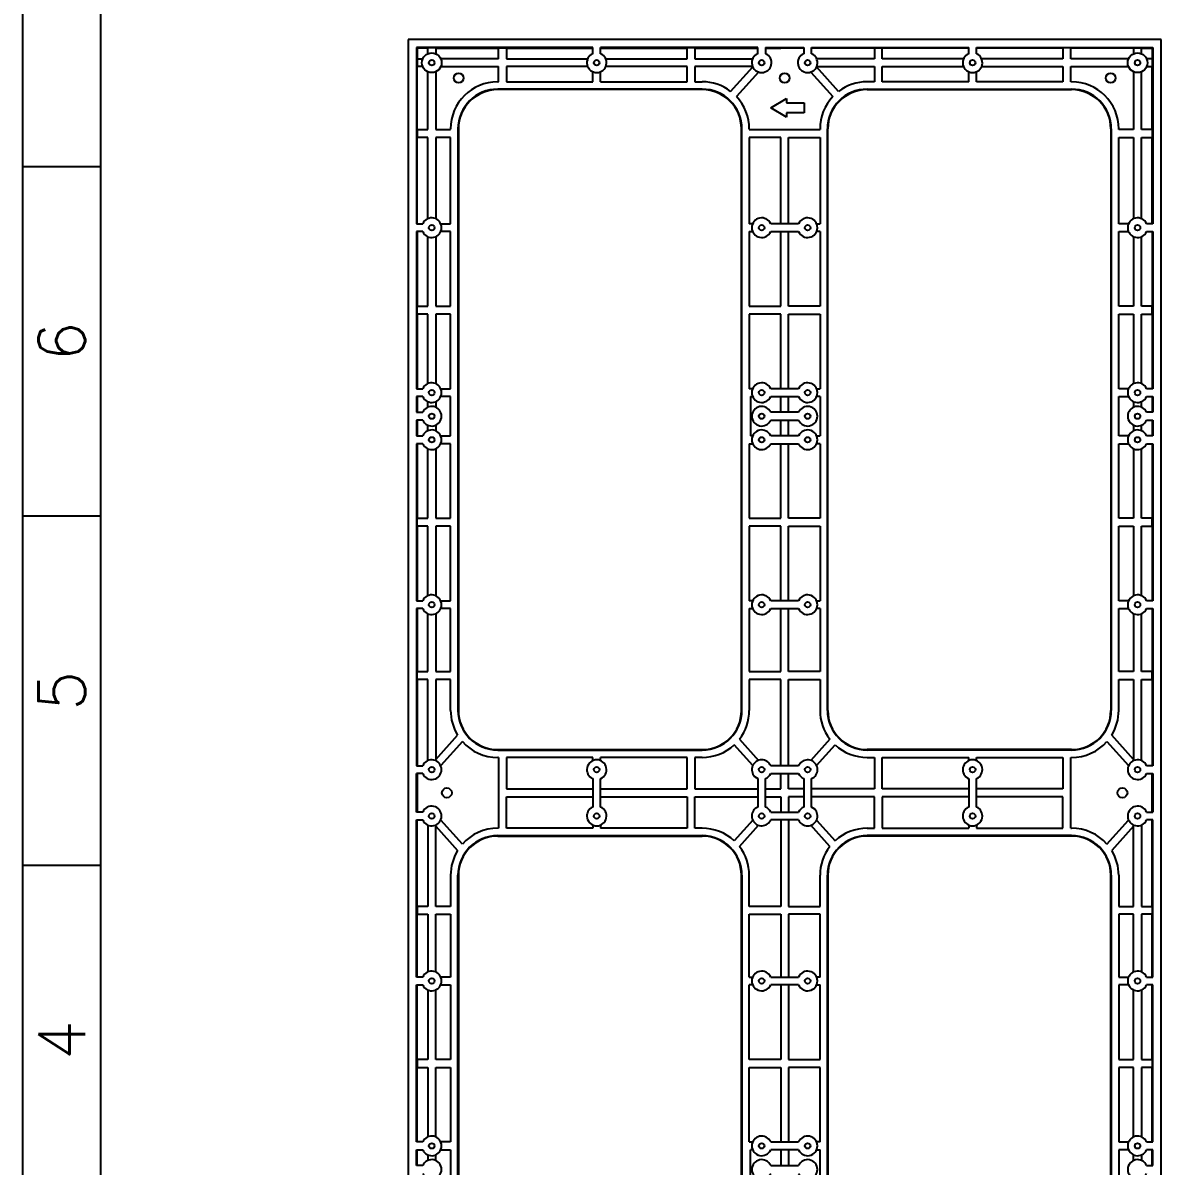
# Model space of a CAD drawing. Extents: x -268 to 907, y 393 to 1224.
# Drawn here: x -228.2 to 61.6, y 732 to 1023.1 of the extents above; entities that cross this region are included whole.
import ezdxf
from ezdxf.enums import TextEntityAlignment as Align

# ---------------------------------------------------------------- set-up
doc = ezdxf.new("R2010")
doc.units = 0
doc.header["$LTSCALE"] = 1.21
doc.header["$MEASUREMENT"] = 0
doc.layers.get('0').update_dxf_attribs({"linetype": 'CONTINUOUS'})
doc.layers.add('FROMAT', color=7, linetype='CONTINUOUS')
doc.styles.add('ROMANS', font='romans.shx', dxfattribs={"bigfont": 'gbcbig.shx'})

# ---------------------------------------------------------------- blocks, each defined once
blk = doc.blocks.new('EYTT')
at = {"layer": 'FROMAT'}
for p, q in [((-240.057, -104.715), (-240.057, 150.124)), ((-233.35, 83.061), (-240.057, 83.061)), ((-233.35, 52.883), (-240.057, 52.883)), ((-233.35, 22.705), (-240.057, 22.705))]:
    blk.add_line(p, q, dxfattribs=at)
at = {"layer": 'FROMAT', "color": 6}
blk.add_line((-233.35, 143.418), (-233.35, -98.009), dxfattribs=at)
at = {"layer": 'FROMAT', "style": 'ROMANS'}
for s, p in [('6', (-236.703, 67.972)), ('5', (-236.703, 37.794)), ('4', (-236.703, 7.615))]:
    blk.add_text(s, height=4.024, rotation=90, dxfattribs=at).set_placement(p, align=Align.MIDDLE)

msp = doc.modelspace()

# ---------------------------------------------------------------- linework, layer by layer
at = {"color": 7, "linetype": 'Continuous'}
for p, q in [((-130.05746, 1018.89201), (-130.05746, 635.19808)), ((61.64119, 1018.89201), (-130.05746, 1018.89201)), ((61.64119, 635.19808), (61.64119, 1018.89201)), ((-127.9074, 1016.84201), (-127.9074, 971.94273)), ((-127.9074, 1016.84201), (-127.7328, 1016.66741)), ((-83.05812, 1016.84201), (-127.9074, 1016.84201)), ((-127.7328, 1016.66741), (-127.7328, 1013.94207)), ((-125.05746, 1016.66741), (-127.7328, 1016.66741)), ((-125.05746, 1015.23336), (-125.05746, 1016.72328)), ((-123.05746, 1016.72328), (-125.05746, 1016.72328)), ((-123.05746, 1016.72328), (-123.05746, 1015.23336)), ((-123.05746, 1016.66741), (-107.05746, 1016.66741)), ((-107.05746, 1013.94207), (-107.05746, 1016.72328)), ((-107.05746, 1016.72328), (-105.05746, 1016.72328)), ((-105.05746, 1016.72328), (-105.05746, 1013.94207)), ((-105.05746, 1016.66741), (-83.05812, 1016.66741)), ((-83.05812, 1015.23336), (-83.05812, 1016.84201)), ((-81.05949, 1015.23395), (-81.05949, 1016.84201)), ((-41.06015, 1016.84201), (-81.05949, 1016.84201)), ((-81.05949, 1016.66741), (-59.05813, 1016.66741)), ((-59.05813, 1013.94207), (-59.05813, 1016.72328)), ((-57.05813, 1016.72328), (-59.05813, 1016.72328)), ((-57.05813, 1016.72328), (-57.05813, 1013.94207)), ((-57.05813, 1016.66741), (-41.06015, 1016.66741)), ((-41.06015, 1015.23336), (-41.06015, 1016.84201)), ((-39.06015, 1016.84201), (-39.06015, 1015.23336)), ((-39.06015, 1016.84201), (-29.35612, 1016.84201)), ((-39.06015, 1016.66741), (-35.20813, 1016.66741)), ((-35.20813, 1016.66741), (-35.20813, 1016.72328)), ((-35.20813, 1016.72328), (-33.20813, 1016.72328)), ((-33.20813, 1016.66741), (-33.20813, 1016.72328)), ((-29.35612, 1016.66741), (-33.20813, 1016.66741)), ((-29.35612, 1016.84201), (-29.35612, 1015.23336)), ((-27.35612, 1015.23336), (-27.35612, 1016.84201)), ((-27.35612, 1016.84201), (12.64322, 1016.84201)), ((-11.35813, 1016.66741), (-27.35612, 1016.66741)), ((-11.35813, 1016.72328), (-11.35813, 1013.94207)), ((-11.35813, 1016.72328), (-9.35813, 1016.72328)), ((-9.35813, 1013.94207), (-9.35813, 1016.72328)), ((12.64322, 1016.66741), (-9.35813, 1016.66741)), ((12.64322, 1015.23395), (12.64322, 1016.84201)), ((14.64185, 1015.23336), (14.64185, 1016.84201)), ((14.64185, 1016.84201), (59.49113, 1016.84201)), ((36.64119, 1016.66741), (14.64185, 1016.66741)), ((36.64119, 1016.72328), (36.64119, 1013.94207)), ((38.64119, 1016.72328), (36.64119, 1016.72328)), ((38.64119, 1013.94207), (38.64119, 1016.72328)), ((54.64119, 1016.66741), (38.64119, 1016.66741)), ((54.64119, 1016.72328), (54.64119, 1015.23336)), ((54.64119, 1016.72328), (56.64119, 1016.72328)), ((56.64119, 1015.23336), (56.64119, 1016.72328)), ((56.64119, 1016.66741), (59.31653, 1016.66741)), ((59.49113, 1016.84201), (59.31653, 1016.66741)), ((59.31653, 1016.66741), (59.31653, 1013.94207)), ((59.49113, 1016.84201), (59.49113, 971.94273)), ((-127.78867, 1013.94207), (-127.78867, 1011.94207)), ((-127.78867, 1013.94207), (-126.34875, 1013.94207)), ((-107.05746, 1013.94207), (-121.76617, 1013.94207)), ((-105.05746, 1013.94207), (-84.34942, 1013.94207)), ((-79.76685, 1013.94207), (-59.05813, 1013.94207)), ((-57.05813, 1013.94207), (-42.35144, 1013.94207)), ((-11.35813, 1013.94207), (-26.06483, 1013.94207)), ((11.35058, 1013.94207), (-9.35813, 1013.94207)), ((36.64119, 1013.94207), (15.93315, 1013.94207)), ((53.34991, 1013.94207), (38.64119, 1013.94207)), ((59.37241, 1013.94207), (57.93248, 1013.94207)), ((59.37241, 1013.94207), (59.37241, 1011.94207)), ((-126.34875, 1011.94207), (-127.78867, 1011.94207)), ((-127.7328, 995.94207), (-127.7328, 1011.94207)), ((-125.05746, 995.94207), (-125.05746, 1010.65078)), ((-123.05746, 1010.65078), (-123.05746, 995.94207)), ((-121.76617, 1011.94207), (-107.05746, 1011.94207)), ((-107.05746, 1008.09201), (-107.05746, 1011.94207)), ((-105.05746, 1011.94207), (-105.05746, 1008.09201)), ((-84.34942, 1011.94207), (-105.05746, 1011.94207)), ((-83.05812, 1008.09201), (-83.05812, 1010.65078)), ((-81.05949, 1008.09201), (-81.05949, 1010.65019)), ((-59.05813, 1011.94207), (-79.76685, 1011.94207)), ((-59.05813, 1008.09201), (-59.05813, 1011.94207)), ((-57.05813, 1011.94207), (-57.05813, 1008.09201)), ((-42.35144, 1011.94207), (-57.05813, 1011.94207)), ((-47.95713, 1005.65354), (-42.33565, 1011.90666)), ((-40.84832, 1010.56956), (-46.46979, 1004.31644)), ((-27.56795, 1010.56956), (-21.94648, 1004.31644)), ((-20.45914, 1005.65354), (-26.08061, 1011.90666)), ((-26.06483, 1011.94207), (-11.35813, 1011.94207)), ((-11.35813, 1011.94207), (-11.35813, 1008.09201)), ((-9.35813, 1008.09201), (-9.35813, 1011.94207)), ((-9.35813, 1011.94207), (11.35058, 1011.94207)), ((12.64322, 1008.09201), (12.64322, 1010.65019)), ((14.64185, 1008.09201), (14.64185, 1010.65078)), ((15.93315, 1011.94207), (36.64119, 1011.94207)), ((36.64119, 1011.94207), (36.64119, 1008.09201)), ((38.64119, 1008.09201), (38.64119, 1011.94207)), ((38.64119, 1011.94207), (53.34991, 1011.94207)), ((54.64119, 1010.65078), (54.64119, 995.94207)), ((56.64119, 995.94207), (56.64119, 1010.65078)), ((57.93248, 1011.94207), (59.37241, 1011.94207)), ((59.31653, 995.94207), (59.31653, 1011.94207)), ((-107.25746, 1008.09201), (-107.05746, 1008.09201)), ((-105.05746, 1008.09201), (-83.05812, 1008.09201)), ((-81.05949, 1008.09201), (-59.05813, 1008.09201)), ((-57.05813, 1008.09201), (-55.20813, 1008.09201)), ((-11.35813, 1008.09201), (-13.20813, 1008.09201)), ((12.64322, 1008.09201), (-9.35813, 1008.09201)), ((36.64119, 1008.09201), (14.64185, 1008.09201)), ((38.84119, 1008.09201), (38.64119, 1008.09201)), ((-107.25746, 1006.09201), (-107.25746, 1006.20721)), ((-55.20813, 1006.20721), (-107.25746, 1006.20721)), ((-55.20813, 1006.09201), (-107.25746, 1006.09201)), ((-55.20813, 1006.09201), (-55.20813, 1006.20721)), ((-13.20813, 1006.09201), (-13.20813, 1006.20721)), ((-13.20813, 1006.20721), (38.84119, 1006.20721)), ((-13.20813, 1006.09201), (38.84119, 1006.09201)), ((38.84119, 1006.09201), (38.84119, 1006.20721)), ((-37.70813, 1001.47486), (-33.70813, 1003.87486)), ((-33.70813, 999.07486), (-37.70813, 1001.47486)), ((-33.70813, 1003.87486), (-33.70813, 1002.72486)), ((-33.70813, 1002.72486), (-29.20813, 1002.72486)), ((-29.20813, 1002.72486), (-29.20813, 1000.22486)), ((-33.70813, 1000.22486), (-33.70813, 999.07486)), ((-29.20813, 1000.22486), (-33.70813, 1000.22486)), ((-127.78867, 995.94207), (-127.78867, 993.94207)), ((-127.78867, 995.94207), (-125.05746, 995.94207)), ((-123.05746, 995.94207), (-119.25746, 995.94207)), ((-119.25746, 995.94207), (-119.25746, 996.09201)), ((-117.37266, 996.09201), (-117.37266, 848.04504)), ((-117.25746, 996.09201), (-117.37266, 996.09201)), ((-117.25746, 996.09201), (-117.25746, 848.04504)), ((-45.20813, 848.04504), (-45.20813, 996.09201)), ((-45.20813, 996.09201), (-45.09293, 996.09201)), ((-45.09293, 848.04504), (-45.09293, 996.09201)), ((-43.20813, 996.09201), (-43.20813, 995.94207)), ((-43.20813, 995.94207), (-25.20813, 995.94207)), ((-25.20813, 996.09201), (-25.20813, 995.94207)), ((-23.32334, 848.04504), (-23.32334, 996.09201)), ((-23.20813, 996.09201), (-23.32334, 996.09201)), ((-23.20813, 848.04504), (-23.20813, 996.09201)), ((48.84119, 996.09201), (48.84119, 848.04504)), ((48.84119, 996.09201), (48.9564, 996.09201)), ((48.9564, 996.09201), (48.9564, 848.04504)), ((50.84119, 995.94207), (50.84119, 996.09201)), ((54.64119, 995.94207), (50.84119, 995.94207)), ((59.37241, 995.94207), (56.64119, 995.94207)), ((59.37241, 995.94207), (59.37241, 993.94207)), ((-125.05746, 993.94207), (-127.78867, 993.94207)), ((-127.7328, 971.94273), (-127.7328, 993.94207)), ((-125.05746, 973.23403), (-125.05746, 993.94207)), ((-123.05746, 993.94207), (-123.05746, 973.23403)), ((-119.25746, 993.94207), (-123.05746, 993.94207)), ((-119.25746, 971.94273), (-119.25746, 993.94207)), ((-43.20813, 993.94207), (-43.20813, 971.94273)), ((-35.20813, 993.94207), (-43.20813, 993.94207)), ((-35.20813, 971.94273), (-35.20813, 993.94207)), ((-33.20813, 971.94273), (-33.20813, 993.94207)), ((-33.20813, 993.94207), (-25.20813, 993.94207)), ((-25.20813, 993.94207), (-25.20813, 971.94273)), ((50.84119, 971.94273), (50.84119, 993.94207)), ((50.84119, 993.94207), (54.64119, 993.94207)), ((54.64119, 993.94207), (54.64119, 973.23403)), ((56.64119, 973.23403), (56.64119, 993.94207)), ((56.64119, 993.94207), (59.37241, 993.94207)), ((59.31653, 971.94273), (59.31653, 993.94207)), ((-127.9074, 971.94273), (-126.34875, 971.94273)), ((-127.9074, 969.94275), (-127.9074, 929.9434)), ((-126.34875, 969.94275), (-127.9074, 969.94275)), ((-127.7328, 969.94275), (-127.7328, 950.94341)), ((-121.76617, 971.94273), (-119.25746, 971.94273)), ((-119.25746, 969.94275), (-121.76617, 969.94275)), ((-119.25746, 950.94341), (-119.25746, 969.94275)), ((-42.35144, 971.94273), (-43.20813, 971.94273)), ((-43.20813, 969.94275), (-43.20813, 950.94341)), ((-43.20813, 969.94275), (-42.35144, 969.94275)), ((-30.64741, 971.94273), (-37.76886, 971.94273)), ((-37.76886, 969.94275), (-30.64741, 969.94275)), ((-35.20813, 950.94341), (-35.20813, 969.94275)), ((-33.20813, 950.94341), (-33.20813, 969.94275)), ((-26.06482, 971.94273), (-25.20813, 971.94273)), ((-25.20813, 969.94275), (-26.06482, 969.94275)), ((-25.20813, 969.94275), (-25.20813, 950.94341)), ((53.3499, 971.94273), (50.84119, 971.94273)), ((50.84119, 950.94341), (50.84119, 969.94275)), ((50.84119, 969.94275), (53.3499, 969.94275)), ((59.49113, 971.94273), (57.93249, 971.94273)), ((57.93249, 969.94275), (59.49113, 969.94275)), ((59.31653, 969.94275), (59.31653, 950.94341)), ((59.49113, 969.94275), (59.49113, 929.9434)), ((-125.05746, 950.94341), (-125.05746, 968.65145)), ((-123.05746, 968.65145), (-123.05746, 950.94341)), ((54.64119, 968.65145), (54.64119, 950.94341)), ((56.64119, 950.94341), (56.64119, 968.65145)), ((-127.78867, 948.94341), (-127.78867, 950.94341)), ((-127.78867, 950.94341), (-125.05746, 950.94341)), ((-123.05746, 950.94341), (-119.25746, 950.94341)), ((-43.20813, 950.94341), (-35.20813, 950.94341)), ((-25.20813, 950.94341), (-33.20813, 950.94341)), ((54.64119, 950.94341), (50.84119, 950.94341)), ((59.37241, 950.94341), (56.64119, 950.94341)), ((59.37241, 948.94341), (59.37241, 950.94341)), ((-125.05746, 948.94341), (-127.78867, 948.94341)), ((-127.7328, 948.94341), (-127.7328, 929.9434)), ((-125.05746, 931.2347), (-125.05746, 948.94341)), ((-123.05746, 948.94341), (-123.05746, 931.2347)), ((-119.25746, 948.94341), (-123.05746, 948.94341)), ((-119.25746, 929.9434), (-119.25746, 948.94341)), ((-43.20813, 948.94341), (-43.20813, 929.9434)), ((-35.20813, 948.94341), (-43.20813, 948.94341)), ((-35.20813, 929.9434), (-35.20813, 948.94341)), ((-33.20813, 929.9434), (-33.20813, 948.94341)), ((-33.20813, 948.94341), (-25.20813, 948.94341)), ((-25.20813, 948.94341), (-25.20813, 929.9434)), ((50.84119, 929.9434), (50.84119, 948.94341)), ((50.84119, 948.94341), (54.64119, 948.94341)), ((54.64119, 948.94341), (54.64119, 931.2347)), ((56.64119, 931.2347), (56.64119, 948.94341)), ((56.64119, 948.94341), (59.37241, 948.94341)), ((59.31653, 948.94341), (59.31653, 929.9434)), ((-127.9074, 929.9434), (-126.34875, 929.9434)), ((-121.76617, 929.9434), (-119.25746, 929.9434)), ((-42.35144, 929.9434), (-43.20813, 929.9434)), ((-30.64741, 929.9434), (-37.76886, 929.9434)), ((-26.06482, 929.9434), (-25.20813, 929.9434)), ((53.3499, 929.9434), (50.84119, 929.9434)), ((59.49113, 929.9434), (57.93249, 929.9434)), ((-127.9074, 927.94343), (-127.9074, 923.94351)), ((-126.34875, 927.94343), (-127.9074, 927.94343)), ((-127.7328, 927.94343), (-127.7328, 923.94351)), ((-125.05746, 925.23489), (-125.05746, 926.65213)), ((-123.05746, 926.65213), (-123.05746, 925.23489)), ((-119.25746, 927.94343), (-121.76617, 927.94343)), ((-119.25746, 917.94359), (-119.25746, 927.94343)), ((-42.86224, 927.94343), (-42.86224, 917.94359)), ((-42.86224, 927.94343), (-42.35144, 927.94343)), ((-37.76886, 927.94343), (-30.64741, 927.94343)), ((-35.20813, 923.94351), (-35.20813, 927.94343)), ((-33.20813, 923.94351), (-33.20813, 927.94343)), ((-25.20813, 927.94343), (-26.06482, 927.94343)), ((-25.20813, 927.94343), (-25.20813, 917.94359)), ((50.84119, 917.94359), (50.84119, 927.94343)), ((50.84119, 927.94343), (53.3499, 927.94343)), ((54.64119, 926.65213), (54.64119, 925.23489)), ((56.64119, 925.23489), (56.64119, 926.65213)), ((57.93249, 927.94343), (59.49113, 927.94343)), ((59.31653, 927.94343), (59.31653, 923.94351)), ((59.49113, 927.94343), (59.49113, 923.94351)), ((-127.9074, 923.94351), (-126.34879, 923.94351)), ((-30.64745, 923.94351), (-37.76882, 923.94351)), ((59.49113, 923.94351), (57.93252, 923.94351)), ((-127.9074, 921.94351), (-127.9074, 917.94359)), ((-126.34871, 921.94351), (-127.9074, 921.94351)), ((-127.7328, 921.94351), (-127.7328, 917.94359)), ((-125.05746, 919.23489), (-125.05746, 920.65232)), ((-123.05746, 920.65232), (-123.05746, 919.23489)), ((-37.7689, 921.94351), (-30.64736, 921.94351)), ((-35.20813, 917.94359), (-35.20813, 921.94351)), ((-33.20813, 917.94359), (-33.20813, 921.94351)), ((54.64119, 920.65232), (54.64119, 919.23489)), ((56.64119, 919.23489), (56.64119, 920.65232)), ((57.93244, 921.94351), (59.49113, 921.94351)), ((59.31653, 921.94351), (59.31653, 917.94359)), ((59.49113, 921.94351), (59.49113, 917.94359)), ((-127.9074, 917.94359), (-126.34875, 917.94359)), ((-121.76617, 917.94359), (-119.25746, 917.94359)), ((-42.35144, 917.94359), (-42.86224, 917.94359)), ((-30.64741, 917.94359), (-37.76886, 917.94359)), ((-26.06482, 917.94359), (-25.20813, 917.94359)), ((53.3499, 917.94359), (50.84119, 917.94359)), ((59.49113, 917.94359), (57.93249, 917.94359)), ((-127.9074, 915.94362), (-127.9074, 875.94427)), ((-126.34875, 915.94362), (-127.9074, 915.94362)), ((-127.7328, 915.94362), (-127.7328, 896.94361)), ((-125.05746, 896.94361), (-125.05746, 914.65232)), ((-123.05746, 914.65232), (-123.05746, 896.94361)), ((-119.25746, 915.94362), (-121.76617, 915.94362)), ((-119.25746, 896.94361), (-119.25746, 915.94362)), ((-43.20813, 915.94362), (-43.20813, 896.94361)), ((-43.20813, 915.94362), (-42.35144, 915.94362)), ((-37.76886, 915.94362), (-30.64741, 915.94362)), ((-35.20813, 896.94361), (-35.20813, 915.94362)), ((-33.20813, 896.94361), (-33.20813, 915.94362)), ((-25.20813, 915.94362), (-26.06482, 915.94362)), ((-25.20813, 915.94362), (-25.20813, 896.94361)), ((50.84119, 915.94362), (53.3499, 915.94362)), ((50.84119, 896.94361), (50.84119, 915.94362)), ((54.64119, 914.65232), (54.64119, 896.94361)), ((56.64119, 896.94361), (56.64119, 914.65232)), ((57.93249, 915.94362), (59.49113, 915.94362)), ((59.31653, 915.94362), (59.31653, 896.94361)), ((59.49113, 915.94362), (59.49113, 875.94427)), ((-127.78867, 894.94361), (-127.78867, 896.94361)), ((-127.78867, 896.94361), (-125.05746, 896.94361)), ((-123.05746, 896.94361), (-119.25746, 896.94361)), ((-43.20813, 896.94361), (-35.20813, 896.94361)), ((-25.20813, 896.94361), (-33.20813, 896.94361)), ((54.64119, 896.94361), (50.84119, 896.94361)), ((59.37241, 896.94361), (56.64119, 896.94361)), ((59.37241, 894.94361), (59.37241, 896.94361)), ((-125.05746, 894.94361), (-127.78867, 894.94361)), ((-127.7328, 894.94361), (-127.7328, 875.94427)), ((-125.05746, 877.23556), (-125.05746, 894.94361)), ((-123.05746, 894.94361), (-123.05746, 877.23556)), ((-119.25746, 894.94361), (-123.05746, 894.94361)), ((-119.25746, 875.94427), (-119.25746, 894.94361)), ((-43.20813, 894.94361), (-43.20813, 875.94427)), ((-35.20813, 894.94361), (-43.20813, 894.94361)), ((-35.20813, 875.94427), (-35.20813, 894.94361)), ((-33.20813, 875.94427), (-33.20813, 894.94361)), ((-33.20813, 894.94361), (-25.20813, 894.94361)), ((-25.20813, 894.94361), (-25.20813, 875.94427)), ((50.84119, 894.94361), (54.64119, 894.94361)), ((50.84119, 875.94427), (50.84119, 894.94361)), ((54.64119, 894.94361), (54.64119, 877.23556)), ((56.64119, 894.94361), (59.37241, 894.94361)), ((56.64119, 877.23556), (56.64119, 894.94361)), ((59.31653, 894.94361), (59.31653, 875.94427)), ((-127.9074, 875.94427), (-126.34875, 875.94427)), ((-127.9074, 873.94429), (-127.9074, 833.94495)), ((-126.34875, 873.94429), (-127.9074, 873.94429)), ((-127.7328, 873.94429), (-127.7328, 857.94428)), ((-121.76617, 875.94427), (-119.25746, 875.94427)), ((-119.25746, 873.94429), (-121.76617, 873.94429)), ((-119.25746, 857.94428), (-119.25746, 873.94429)), ((-42.35144, 875.94427), (-43.20813, 875.94427)), ((-43.20813, 873.94429), (-43.20813, 857.94428)), ((-43.20813, 873.94429), (-42.35144, 873.94429)), ((-30.64741, 875.94427), (-37.76886, 875.94427)), ((-37.76886, 873.94429), (-30.64741, 873.94429)), ((-35.20813, 857.94428), (-35.20813, 873.94429)), ((-33.20813, 857.94428), (-33.20813, 873.94429)), ((-26.06482, 875.94427), (-25.20813, 875.94427)), ((-25.20813, 873.94429), (-26.06482, 873.94429)), ((-25.20813, 873.94429), (-25.20813, 857.94428)), ((53.3499, 875.94427), (50.84119, 875.94427)), ((50.84119, 873.94429), (53.3499, 873.94429)), ((50.84119, 857.94428), (50.84119, 873.94429)), ((59.49113, 875.94427), (57.93249, 875.94427)), ((57.93249, 873.94429), (59.49113, 873.94429)), ((59.31653, 873.94429), (59.31653, 857.94428)), ((59.49113, 873.94429), (59.49113, 833.94495)), ((-125.05746, 857.94428), (-125.05746, 872.65299)), ((-123.05746, 872.65299), (-123.05746, 857.94428)), ((54.64119, 872.65299), (54.64119, 857.94428)), ((56.64119, 857.94428), (56.64119, 872.65299)), ((-127.78867, 855.94428), (-127.78867, 857.94428)), ((-127.78867, 857.94428), (-125.05746, 857.94428)), ((-125.05746, 855.94428), (-127.78867, 855.94428)), ((-127.7328, 855.94428), (-127.7328, 833.94494)), ((-125.05746, 835.23624), (-125.05746, 855.94428)), ((-123.05746, 857.94428), (-119.25746, 857.94428)), ((-123.05746, 855.94428), (-123.05746, 835.55179)), ((-119.25746, 855.94428), (-123.05746, 855.94428)), ((-119.25746, 848.04504), (-119.25746, 855.94428)), ((-43.20813, 857.94428), (-35.20813, 857.94428)), ((-43.20813, 855.94428), (-43.20813, 848.04504)), ((-35.20813, 855.94428), (-43.20813, 855.94428)), ((-35.20813, 833.94495), (-35.20813, 855.94428)), ((-25.20813, 857.94428), (-33.20813, 857.94428)), ((-33.20813, 833.94495), (-33.20813, 855.94428)), ((-33.20813, 855.94428), (-25.20813, 855.94428)), ((-25.20813, 855.94428), (-25.20813, 848.04504)), ((54.64119, 857.94428), (50.84119, 857.94428)), ((50.84119, 855.94428), (54.64119, 855.94428)), ((50.84119, 848.04504), (50.84119, 855.94428)), ((54.64119, 855.94428), (54.64119, 835.55179)), ((59.37241, 857.94428), (56.64119, 857.94428)), ((56.64119, 855.94428), (59.37241, 855.94428)), ((56.64119, 835.23624), (56.64119, 855.94428)), ((59.31653, 855.94428), (59.31653, 833.94494)), ((59.37241, 855.94428), (59.37241, 857.94428)), ((-117.25746, 848.04504), (-117.37266, 848.04504)), ((-45.20813, 848.04504), (-45.09293, 848.04504)), ((-23.20813, 848.04504), (-23.32334, 848.04504)), ((48.84119, 848.04504), (48.9564, 848.04504)), ((-123.05746, 835.55179), (-117.47846, 841.75766)), ((54.64119, 835.55179), (49.06219, 841.75766)), ((-116.26481, 840.11613), (-121.78156, 833.97949)), ((-42.3356, 833.98049), (-47.05989, 839.23561)), ((-45.70401, 840.71895), (-40.84818, 835.3175)), ((-22.71225, 840.71895), (-27.56808, 835.3175)), ((-26.08067, 833.98049), (-21.35638, 839.23561)), ((47.84854, 840.11613), (53.3653, 833.97949)), ((-107.25746, 838.04504), (-107.25746, 837.92984)), ((-107.25746, 838.04504), (-55.20813, 838.04504)), ((-107.25746, 837.92984), (-55.20813, 837.92984)), ((-107.05948, 836.04504), (-107.25746, 836.04504)), ((-107.05948, 836.04504), (-107.05948, 818.04504)), ((-105.05948, 836.04504), (-105.05948, 828.04504)), ((-83.05812, 836.04504), (-105.05948, 836.04504)), ((-83.05812, 835.23624), (-83.05812, 836.04504)), ((-81.05949, 835.23683), (-81.05949, 836.04504)), ((-59.05948, 836.04504), (-81.05949, 836.04504)), ((-59.05948, 828.04504), (-59.05948, 836.04504)), ((-57.05948, 836.04504), (-57.05948, 828.04504)), ((-55.20813, 836.04504), (-57.05948, 836.04504)), ((-55.20813, 838.04504), (-55.20813, 837.92984)), ((38.84119, 838.04504), (-13.20813, 838.04504)), ((-13.20813, 838.04504), (-13.20813, 837.92984)), ((38.84119, 837.92984), (-13.20813, 837.92984)), ((-13.20813, 836.04504), (-11.35679, 836.04504)), ((-11.35679, 836.04504), (-11.35679, 828.04504)), ((-9.35679, 836.04504), (12.64322, 836.04504)), ((-9.35679, 828.04504), (-9.35679, 836.04504)), ((12.64322, 835.23683), (12.64322, 836.04504)), ((14.64185, 836.04504), (36.64321, 836.04504)), ((14.64185, 835.23624), (14.64185, 836.04504)), ((36.64321, 836.04504), (36.64321, 828.04504)), ((38.64321, 836.04504), (38.84119, 836.04504)), ((38.64321, 818.04504), (38.64321, 836.04504)), ((38.84119, 838.04504), (38.84119, 837.92984)), ((-127.9074, 833.94495), (-126.34875, 833.94494)), ((-30.64741, 833.94494), (-37.76886, 833.94494)), ((-30.09708, 834.73912), (-30.64741, 833.94494)), ((59.49113, 833.94495), (57.93249, 833.94494)), ((-126.34875, 831.94496), (-127.9074, 831.94495)), ((-127.9074, 822.14514), (-127.9074, 831.94495)), ((-127.7328, 831.94496), (-127.7328, 822.14513)), ((-83.05812, 830.65366), (-83.05812, 823.43643)), ((-81.05949, 823.43702), (-81.05949, 830.65307)), ((-41.85432, 831.20399), (-41.06015, 830.65366)), ((-41.06015, 830.65366), (-41.06015, 823.43643)), ((-39.06015, 823.43643), (-39.06015, 830.65366)), ((-37.76886, 831.94496), (-30.64741, 831.94496)), ((-35.20813, 828.04504), (-35.20813, 831.94495)), ((-33.20813, 828.04504), (-33.20813, 831.94495)), ((-29.35612, 830.65366), (-29.35612, 823.43643)), ((-27.35612, 823.43643), (-27.35612, 830.65366)), ((12.64322, 830.65307), (12.64322, 823.43702)), ((14.64185, 823.43643), (14.64185, 830.65366)), ((57.93249, 831.94496), (59.49113, 831.94495)), ((59.31653, 822.14513), (59.31653, 831.94496)), ((59.49113, 831.94495), (59.49113, 822.14514)), ((-105.05948, 828.04504), (-83.05812, 828.04504)), ((-81.05949, 828.04504), (-59.05948, 828.04504)), ((-57.05948, 828.04504), (-41.06015, 828.04504)), ((-39.06015, 828.04504), (-35.20813, 828.04504)), ((-29.35612, 828.04504), (-33.20813, 828.04504)), ((-11.35679, 828.04504), (-27.35612, 828.04504)), ((12.64322, 828.04504), (-9.35679, 828.04504)), ((36.64321, 828.04504), (14.64185, 828.04504)), ((-105.05948, 818.04504), (-105.05948, 826.04504)), ((-105.05948, 826.04504), (-83.05812, 826.04504)), ((-81.05949, 826.04504), (-59.05948, 826.04504)), ((-59.05948, 826.04504), (-59.05948, 818.04504)), ((-57.05948, 818.04504), (-57.05948, 826.04504)), ((-57.05948, 826.04504), (-41.06015, 826.04504)), ((-39.06015, 826.04504), (-35.20813, 826.04504)), ((-35.20813, 826.04504), (-35.20813, 822.14514)), ((-29.35612, 826.04504), (-33.20813, 826.04504)), ((-33.20813, 826.04504), (-33.20813, 822.14514)), ((-11.35679, 826.04504), (-27.35612, 826.04504)), ((-11.35679, 818.04504), (-11.35679, 826.04504)), ((12.64322, 826.04504), (-9.35679, 826.04504)), ((-9.35679, 826.04504), (-9.35679, 818.04504)), ((36.64321, 826.04504), (14.64185, 826.04504)), ((36.64321, 818.04504), (36.64321, 826.04504)), ((-126.34875, 822.14513), (-127.9074, 822.14514)), ((-37.76886, 822.14513), (-30.64741, 822.14513)), ((-26.56194, 822.8861), (-27.35612, 823.43643)), ((57.93249, 822.14513), (59.49113, 822.14514)), ((-127.9074, 820.14514), (-126.34875, 820.14515)), ((-127.9074, 780.1458), (-127.9074, 820.14514)), ((-127.7328, 798.14581), (-127.7328, 820.14515)), ((-125.05746, 818.85385), (-125.05746, 798.14581)), ((-123.05746, 798.14581), (-123.05746, 818.5383)), ((-123.05746, 818.5383), (-117.47846, 812.33242)), ((-116.26481, 813.97396), (-121.78156, 820.11059)), ((-107.05948, 818.04504), (-107.25746, 818.04504)), ((-83.05812, 818.04504), (-105.05948, 818.04504)), ((-83.05812, 818.85384), (-83.05812, 818.04504)), ((-81.05949, 818.85326), (-81.05949, 818.04504)), ((-59.05948, 818.04504), (-81.05949, 818.04504)), ((-55.20813, 818.04504), (-57.05948, 818.04504)), ((-42.3356, 820.1096), (-47.05989, 814.85447)), ((-45.70401, 813.37114), (-40.84818, 818.77259)), ((-38.31919, 819.35096), (-37.76886, 820.14515)), ((-30.64741, 820.14515), (-37.76886, 820.14515)), ((-35.20813, 820.14514), (-35.20813, 798.14581)), ((-33.20813, 820.14514), (-33.20813, 798.14581)), ((-22.71225, 813.37114), (-27.56808, 818.77259)), ((-26.08067, 820.1096), (-21.35638, 814.85447)), ((-13.20813, 818.04504), (-11.35679, 818.04504)), ((-9.35679, 818.04504), (12.64322, 818.04504)), ((12.64322, 818.85326), (12.64322, 818.04504)), ((14.64185, 818.85384), (14.64185, 818.04504)), ((14.64185, 818.04504), (36.64321, 818.04504)), ((38.64321, 818.04504), (38.84119, 818.04504)), ((47.84854, 813.97396), (53.3653, 820.11059)), ((54.64119, 818.5383), (49.06219, 812.33242)), ((54.64119, 798.14581), (54.64119, 818.5383)), ((56.64119, 818.85385), (56.64119, 798.14581)), ((59.49113, 820.14514), (57.93249, 820.14515)), ((59.31653, 798.14581), (59.31653, 820.14515)), ((59.49113, 780.1458), (59.49113, 820.14514)), ((-107.25746, 816.04504), (-107.25746, 816.16025)), ((-107.25746, 816.16025), (-55.20813, 816.16025)), ((-107.25746, 816.04504), (-55.20813, 816.04504)), ((-55.20813, 816.04504), (-55.20813, 816.16025)), ((38.84119, 816.16025), (-13.20813, 816.16025)), ((-13.20813, 816.04504), (-13.20813, 816.16025)), ((38.84119, 816.04504), (-13.20813, 816.04504)), ((38.84119, 816.04504), (38.84119, 816.16025)), ((-119.25746, 806.04504), (-119.25746, 798.14581)), ((-117.37266, 657.99808), (-117.37266, 806.04504)), ((-117.25746, 806.04504), (-117.37266, 806.04504)), ((-117.25746, 806.04504), (-117.25746, 657.99808)), ((-45.20813, 806.04504), (-45.09293, 806.04504)), ((-45.20813, 657.99808), (-45.20813, 806.04504)), ((-45.09293, 806.04504), (-45.09293, 657.99808)), ((-43.20813, 798.14581), (-43.20813, 806.04504)), ((-25.20813, 798.14581), (-25.20813, 806.04504)), ((-23.20813, 806.04504), (-23.32334, 806.04504)), ((-23.32334, 657.99808), (-23.32334, 806.04504)), ((-23.20813, 806.04504), (-23.20813, 657.99808)), ((48.84119, 806.04504), (48.9564, 806.04504)), ((48.84119, 657.99808), (48.84119, 806.04504)), ((48.9564, 806.04504), (48.9564, 657.99808)), ((50.84119, 806.04504), (50.84119, 798.14581)), ((-127.78867, 798.14581), (-127.78867, 796.14581)), ((-125.05746, 798.14581), (-127.78867, 798.14581)), ((-119.25746, 798.14581), (-123.05746, 798.14581)), ((-35.20813, 798.14581), (-43.20813, 798.14581)), ((-33.20813, 798.14581), (-25.20813, 798.14581)), ((50.84119, 798.14581), (54.64119, 798.14581)), ((56.64119, 798.14581), (59.37241, 798.14581)), ((59.37241, 798.14581), (59.37241, 796.14581)), ((-127.78867, 796.14581), (-125.05746, 796.14581)), ((-127.7328, 780.1458), (-127.7328, 796.14581)), ((-125.05746, 796.14581), (-125.05746, 781.4371)), ((-123.05746, 781.4371), (-123.05746, 796.14581)), ((-123.05746, 796.14581), (-119.25746, 796.14581)), ((-119.25746, 796.14581), (-119.25746, 780.1458)), ((-43.20813, 796.14581), (-35.20813, 796.14581)), ((-43.20813, 780.1458), (-43.20813, 796.14581)), ((-35.20813, 796.14581), (-35.20813, 780.1458)), ((-25.20813, 796.14581), (-33.20813, 796.14581)), ((-33.20813, 796.14581), (-33.20813, 780.1458)), ((-25.20813, 780.1458), (-25.20813, 796.14581)), ((54.64119, 796.14581), (50.84119, 796.14581)), ((50.84119, 796.14581), (50.84119, 780.1458)), ((54.64119, 781.4371), (54.64119, 796.14581)), ((59.37241, 796.14581), (56.64119, 796.14581)), ((56.64119, 796.14581), (56.64119, 781.4371)), ((59.31653, 780.1458), (59.31653, 796.14581)), ((-126.34875, 780.1458), (-127.9074, 780.1458)), ((-119.25746, 780.1458), (-121.76617, 780.1458)), ((-43.20813, 780.1458), (-42.35144, 780.1458)), ((-37.76886, 780.1458), (-30.64741, 780.1458)), ((-25.20813, 780.1458), (-26.06482, 780.1458)), ((50.84119, 780.1458), (53.3499, 780.1458)), ((57.93249, 780.1458), (59.49113, 780.1458)), ((-127.9074, 738.14647), (-127.9074, 778.14582)), ((-127.9074, 778.14582), (-126.34875, 778.14582)), ((-127.7328, 759.14648), (-127.7328, 778.14582)), ((-121.76617, 778.14582), (-119.25746, 778.14582)), ((-119.25746, 778.14582), (-119.25746, 759.14648)), ((-42.35144, 778.14582), (-43.20813, 778.14582)), ((-43.20813, 759.14648), (-43.20813, 778.14582)), ((-30.64741, 778.14582), (-37.76886, 778.14582)), ((-35.20813, 778.14582), (-35.20813, 759.14648)), ((-33.20813, 778.14582), (-33.20813, 759.14648)), ((-26.06482, 778.14582), (-25.20813, 778.14582)), ((-25.20813, 759.14648), (-25.20813, 778.14582)), ((53.3499, 778.14582), (50.84119, 778.14582)), ((50.84119, 778.14582), (50.84119, 759.14648)), ((59.49113, 778.14582), (57.93249, 778.14582)), ((59.31653, 759.14648), (59.31653, 778.14582)), ((59.49113, 738.14647), (59.49113, 778.14582)), ((-125.05746, 776.85452), (-125.05746, 759.14648)), ((-123.05746, 759.14648), (-123.05746, 776.85452)), ((54.64119, 759.14648), (54.64119, 776.85452)), ((56.64119, 776.85452), (56.64119, 759.14648)), ((-127.78867, 759.14648), (-127.78867, 757.14648)), ((-125.05746, 759.14648), (-127.78867, 759.14648)), ((-127.78867, 757.14648), (-125.05746, 757.14648)), ((-127.7328, 738.14647), (-127.7328, 757.14648)), ((-125.05746, 757.14648), (-125.05746, 739.43777)), ((-119.25746, 759.14648), (-123.05746, 759.14648)), ((-123.05746, 739.43777), (-123.05746, 757.14648)), ((-123.05746, 757.14648), (-119.25746, 757.14648)), ((-119.25746, 757.14648), (-119.25746, 738.14647)), ((-35.20813, 759.14648), (-43.20813, 759.14648)), ((-43.20813, 757.14648), (-35.20813, 757.14648)), ((-43.20813, 738.14647), (-43.20813, 757.14648)), ((-35.20813, 757.14648), (-35.20813, 738.14647)), ((-33.20813, 759.14648), (-25.20813, 759.14648)), ((-25.20813, 757.14648), (-33.20813, 757.14648)), ((-33.20813, 757.14648), (-33.20813, 738.14647)), ((-25.20813, 738.14647), (-25.20813, 757.14648)), ((50.84119, 759.14648), (54.64119, 759.14648)), ((54.64119, 757.14648), (50.84119, 757.14648)), ((50.84119, 757.14648), (50.84119, 738.14647)), ((54.64119, 739.43777), (54.64119, 757.14648)), ((56.64119, 759.14648), (59.37241, 759.14648)), ((59.37241, 757.14648), (56.64119, 757.14648)), ((56.64119, 757.14648), (56.64119, 739.43777)), ((59.31653, 738.14647), (59.31653, 757.14648)), ((59.37241, 759.14648), (59.37241, 757.14648)), ((-126.34875, 738.14647), (-127.9074, 738.14647)), ((-119.25746, 738.14647), (-121.76617, 738.14647)), ((-43.20813, 738.14647), (-42.35144, 738.14647)), ((-37.76886, 738.14647), (-30.64741, 738.14647)), ((-25.20813, 738.14647), (-26.06482, 738.14647)), ((50.84119, 738.14647), (53.3499, 738.14647)), ((57.93249, 738.14647), (59.49113, 738.14647)), ((-127.9074, 732.14658), (-127.9074, 736.14649)), ((-127.9074, 736.14649), (-126.34875, 736.14649)), ((-127.7328, 732.14658), (-127.7328, 736.14649)), ((-125.05746, 734.85519), (-125.05746, 733.43777)), ((-123.05746, 733.43777), (-123.05746, 734.85519)), ((-121.76617, 736.14649), (-119.25746, 736.14649)), ((-119.25746, 736.14649), (-119.25746, 726.14666)), ((-42.35144, 736.14649), (-42.86224, 736.14649)), ((-42.86224, 726.14666), (-42.86224, 736.14649)), ((-30.64741, 736.14649), (-37.76886, 736.14649)), ((-35.20813, 736.14649), (-35.20813, 732.14658)), ((-33.20813, 736.14649), (-33.20813, 732.14658)), ((-26.06482, 736.14649), (-25.20813, 736.14649)), ((-25.20813, 726.14666), (-25.20813, 736.14649)), ((53.3499, 736.14649), (50.84119, 736.14649)), ((50.84119, 736.14649), (50.84119, 726.14666)), ((54.64119, 733.43777), (54.64119, 734.85519)), ((56.64119, 734.85519), (56.64119, 733.43777)), ((59.49113, 736.14649), (57.93249, 736.14649)), ((59.31653, 732.14658), (59.31653, 736.14649)), ((59.49113, 732.14658), (59.49113, 736.14649)), ((-126.34871, 732.14658), (-127.9074, 732.14658)), ((-37.7689, 732.14658), (-30.64736, 732.14658)), ((57.93244, 732.14658), (59.49113, 732.14658))]:
    msp.add_line(p, q, dxfattribs=at)
for centre, radius in [((-124.05746, 1012.94207), 2.5), ((-124.05746, 1012.94207), 0.69999), ((-82.05813, 1012.94207), 0.69999), ((-40.06015, 1012.94207), 0.69999), ((-28.35612, 1012.94207), 0.69999), ((13.64321, 1012.94207), 0.69999), ((55.64119, 1012.94207), 2.5), ((55.64119, 1012.94207), 0.69999), ((-117.20813, 1009.04504), 1.25), ((-34.20813, 1009.04504), 1.25), ((48.79187, 1009.04504), 1.25), ((-124.05746, 970.94274), 0.69999), ((-40.06015, 970.94274), 0.69999), ((-28.35612, 970.94274), 0.69999), ((55.64119, 970.94274), 0.69999), ((-124.05746, 928.94341), 0.69999), ((-40.06015, 928.94341), 0.69999), ((-28.35612, 928.94341), 0.69999), ((55.64119, 928.94341), 0.69999), ((-124.05746, 922.94361), 0.7), ((-40.06015, 922.94361), 0.69999), ((-28.35612, 922.94361), 0.69999), ((55.64119, 922.94361), 0.7), ((-124.05746, 916.94361), 0.69999), ((-40.06015, 916.94361), 0.69999), ((-28.35612, 916.94361), 0.69999), ((55.64119, 916.94361), 0.69999), ((-124.05746, 874.94428), 0.69999), ((-40.06015, 874.94428), 0.69999), ((-28.35612, 874.94428), 0.69999), ((55.64119, 874.94428), 0.69999), ((-124.05746, 832.94495), 0.69999), ((-82.05813, 832.94495), 0.69999), ((-40.06015, 832.94495), 0.69999), ((-28.35612, 832.94495), 0.69999), ((13.64321, 832.94495), 0.69999), ((55.64119, 832.94495), 0.69999), ((-120.20813, 827.04504), 1.25), ((51.79187, 827.04504), 1.25), ((-124.05746, 821.14514), 0.69999), ((-82.05948, 821.14514), 0.69999), ((-40.06015, 821.14514), 0.69999), ((-28.35612, 821.14514), 0.69999), ((13.64321, 821.14514), 0.69999), ((55.64119, 821.14514), 0.69999), ((-124.05746, 779.14581), 0.69999), ((-40.06015, 779.14581), 0.69999), ((-28.35612, 779.14581), 0.69999), ((55.64119, 779.14581), 0.69999), ((-124.05746, 737.14648), 0.69999), ((-40.06015, 737.14648), 0.69999), ((-28.35612, 737.14648), 0.69999), ((55.64119, 737.14648), 0.69999)]:
    msp.add_circle(centre, radius, dxfattribs=at)
for centre, radius, start, end in [((-82.05813, 1012.94207), 2.5, 113.5778784, 66.4557252), ((-40.06015, 1012.94207), 2.5, 113.5781785, 66.4218215), ((-28.35612, 1012.94207), 2.5, 113.5781785, 66.4218215), ((13.64187, 1012.94207), 2.5, 113.5442748, 66.4221216), ((-107.25746, 996.09201), 12, 90, 180), ((-55.20813, 996.09201), 12, 52.8250705, 90), ((-13.20813, 996.09201), 12, 90, 127.1749295), ((38.84119, 996.09201), 12, 0, 90), ((-107.25746, 996.09201), 10.1152, 90, 180), ((-107.25746, 996.09201), 10, 90, 180), ((-55.20813, 996.09201), 10.1152, 0, 90), ((-55.20813, 996.09201), 10, 0, 90), ((-55.20813, 996.09201), 12, 0, 43.2646868), ((-13.20813, 996.09201), 12, 136.7353132, 180), ((-13.20813, 996.09201), 10.1152, 90, 180), ((-13.20813, 996.09201), 10, 90, 180), ((38.84119, 996.09201), 10.1152, 0, 90), ((38.84119, 996.09201), 10, 0, 90), ((-124.05746, 970.94274), 2.5, 203.5778785, 156.4221217), ((-40.06015, 970.94274), 2.5, 23.5778783, 336.4221215), ((-28.35612, 970.94274), 2.5, 203.5778785, 156.4221217), ((55.64119, 970.94274), 2.5, 23.5778783, 336.4221215), ((-124.05746, 928.94341), 2.5, 203.5778784, 156.4221216), ((-40.06015, 928.94341), 2.5, 23.5778784, 336.4221216), ((-28.35612, 928.94341), 2.5, 203.5778784, 156.4221216), ((55.64119, 928.94341), 2.5, 23.5778784, 336.4221216), ((-124.05746, 922.94361), 2.5, 203.580579, 156.424222), ((-40.06015, 922.94361), 2.5, 23.575778, 336.419421), ((-28.35612, 922.94361), 2.5, 203.580579, 156.424222), ((55.64119, 922.94361), 2.5, 23.575778, 336.419421), ((-124.05746, 916.94361), 2.5, 203.5778784, 156.4221216), ((-40.06015, 916.94361), 2.5, 23.5778784, 336.4221216), ((-28.35612, 916.94361), 2.5, 203.5778784, 156.4221216), ((55.64119, 916.94361), 2.5, 23.5778784, 336.4221216), ((-124.05746, 874.94428), 2.5, 203.5778784, 156.4221216), ((-40.06015, 874.94428), 2.5, 23.5778784, 336.4221216), ((-28.35612, 874.94428), 2.5, 203.5778784, 156.4221216), ((55.64119, 874.94428), 2.5, 23.5778784, 336.4221216), ((-107.25746, 848.04504), 12, 180, 211.5974666), ((-107.25746, 848.04504), 10.1152, 180, 270), ((-107.25746, 848.04504), 10, 180, 270), ((-55.20813, 848.04504), 10, 270, 0), ((-55.20813, 848.04504), 10.1152, 270, 0), ((-55.20813, 848.04504), 12, 322.3737521, 0), ((-13.20813, 848.04504), 12, 180, 217.6262479), ((-13.20813, 848.04504), 10.1152, 180, 270), ((-13.20813, 848.04504), 10, 180, 270), ((38.84119, 848.04504), 10, 270, 0), ((38.84119, 848.04504), 10.1152, 270, 0), ((38.84119, 848.04504), 12, 328.4025334, 0), ((-107.25746, 848.04504), 12, 221.3565442, 270), ((-55.20813, 848.04504), 12, 270, 312.7671612), ((-13.20813, 848.04504), 12, 227.2328388, 270), ((38.84119, 848.04504), 12, 270, 318.6434558), ((-124.05746, 832.94495), 2.5, 203.5778784, 156.4221216), ((-82.05813, 832.94495), 2.5, 293.5442748, 246.4221216), ((-40.06015, 832.94495), 2.5, 23.5778784, 224.1375401), ((-28.35612, 832.94495), 2.5, 293.5781785, 134.1376096), ((13.64187, 832.94495), 2.5, 293.5778784, 246.4557252), ((55.64119, 832.94495), 2.5, 23.5778784, 336.4221216), ((-40.06015, 832.94495), 2.5, 293.5781785, 336.4221216), ((-28.35612, 832.94495), 2.5, 203.5778784, 246.4218215), ((-124.05746, 821.14514), 2.5, 203.5778784, 156.4221216), ((-82.05813, 821.14514), 2.5, 113.5778784, 66.4557252), ((-40.06015, 821.14514), 2.5, 113.5781785, 314.1376096), ((-40.06015, 821.14514), 2.5, 23.5778784, 66.4218215), ((-28.35612, 821.14514), 2.5, 113.5781785, 156.4221216), ((-28.35612, 821.14514), 2.5, 203.5778784, 44.1375401), ((13.64187, 821.14514), 2.5, 113.5442748, 66.4221216), ((55.64119, 821.14514), 2.5, 23.5778784, 336.4221216), ((-107.25746, 806.04504), 12, 90, 138.6434558), ((-55.20813, 806.04504), 12, 47.2328388, 90), ((-13.20813, 806.04504), 12, 90, 132.7671612), ((38.84119, 806.04504), 12, 41.3565442, 90), ((-107.25746, 806.04504), 10.1152, 90, 180), ((-107.25746, 806.04504), 10, 90, 180), ((-55.20813, 806.04504), 10.1152, 0, 90), ((-55.20813, 806.04504), 10, 0, 90), ((-13.20813, 806.04504), 10.1152, 90, 180), ((-13.20813, 806.04504), 10, 90, 180), ((38.84119, 806.04504), 10.1152, 0, 90), ((38.84119, 806.04504), 10, 0, 90), ((-107.25746, 806.04504), 12, 148.4025334, 180), ((-55.20813, 806.04504), 12, 0, 37.6262479), ((-13.20813, 806.04504), 12, 142.3737521, 180), ((38.84119, 806.04504), 12, 0, 31.5974666), ((-124.05746, 779.14581), 2.5, 203.5778784, 156.4221216), ((-40.06015, 779.14581), 2.5, 23.5778784, 336.4221216), ((-28.35612, 779.14581), 2.5, 203.5778784, 156.4221216), ((55.64119, 779.14581), 2.5, 23.5778784, 336.4221216), ((-124.05746, 737.14648), 2.5, 203.5778784, 156.4221216), ((-40.06015, 737.14648), 2.5, 23.5778784, 336.4221216), ((-28.35612, 737.14648), 2.5, 203.5778784, 156.4221216), ((55.64119, 737.14648), 2.5, 23.5778784, 336.4221216), ((-124.05746, 731.14648), 2.5, 203.575778, 156.419421), ((-40.06015, 731.14648), 2.5, 23.580579, 336.424222), ((-28.35612, 731.14648), 2.5, 203.575778, 156.419421), ((55.64119, 731.14648), 2.5, 23.580579, 336.424222)]:
    msp.add_arc(centre, radius, start, end, dxfattribs=at)

# ---------------------------------------------------------------- block references
at = {"xscale": 2.948399999999978, "yscale": 2.948400000000509, "zscale": 2.948399999999999}
msp.add_blockref('EYTT', (479.62892, 741.57847), dxfattribs=at)

doc.saveas('drawing.dxf')
